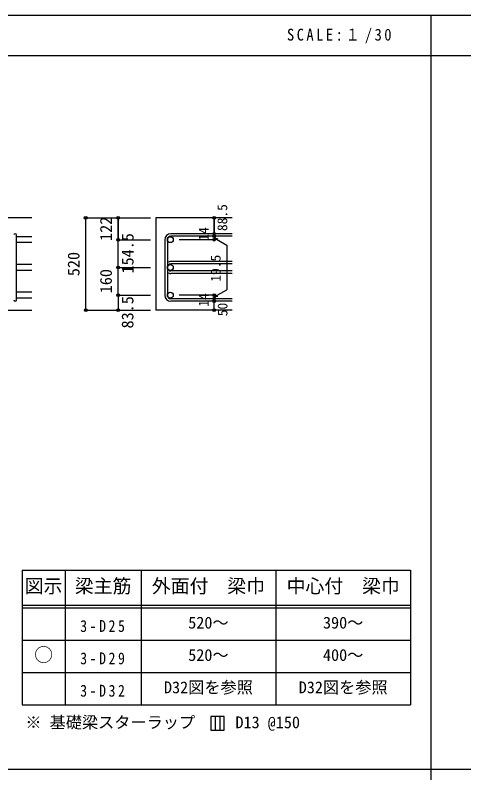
# Model space of a CAD drawing. Units: millimetres at full size, sheet at 1:30, with parts at other scales. Extents: x -5973 to 5954, y -4195 to 4201.
# Drawn here: x -3439 to -942, y -15 to 4201 of the extents above; entities that cross this region are included whole.
import ezdxf
from ezdxf.enums import TextEntityAlignment as Align

# ---------------------------------------------------------------- set-up
doc = ezdxf.new("R2010")
doc.units = ezdxf.units.MM
doc.header["$LTSCALE"] = 30
doc.header["$PDMODE"] = 32
doc.header["$PDSIZE"] = 15
for name, color, linetype in [('0-1_躯体線', 2, 'Continuous'), ('0-5_基礎梁筋', 7, 'Continuous'), ('0-6_スタラップ筋', 7, 'Continuous'), ('0-D_寸法', 4, 'Continuous'), ('6-7_文字', 7, 'Continuous'), ('6-E_枠', 7, 'Continuous'), ('F-0_枠', 6, 'Continuous')]:
    doc.layers.add(name, color=color, linetype=linetype)
doc.styles.add('ＭＳ ゴシック', font='')
doc.styles.get('ＭＳ ゴシック').set_extended_font_data('MS Gothic')

msp = doc.modelspace()

# ---------------------------------------------------------------- linework, layer by layer
at = {"layer": '0-1_躯体線'}
for p, q in [((-3345.8, 3073.3), (-4845.8, 3073.3)), ((-2230.8, 3073.3), (-2655.8, 3073.3)), ((-2655.8, 3073.3), (-2655.8, 2559.23)), ((-3745.8, 2559.23), (-3345.8, 2559.23)), ((-2230.8, 2559.23), (-2655.8, 2559.23))]:
    msp.add_line(p, q, dxfattribs=at)
at = {"layer": '0-5_基礎梁筋'}
for p, q in [((-3345.8, 2968.1), (-3431.8, 2968.1)), ((-3345.8, 2935.1), (-3431.8, 2935.1)), ((-3345.8, 2813.67), (-3431.8, 2813.67)), ((-3345.8, 2780.67), (-3431.8, 2780.67)), ((-3345.8, 2659.23), (-3431.8, 2659.23)), ((-3345.8, 2626.23), (-3431.8, 2626.23))]:
    msp.add_line(p, q, dxfattribs=at)
at = {"layer": '0-5_基礎梁筋', "color": 3}
for centre in [(-2575.3, 2951.6), (-2575.3, 2797.17), (-2575.3, 2642.73)]:
    msp.add_circle(centre, 16.5, dxfattribs=at)
at = {"layer": '0-6_スタラップ筋'}
for p, q in [((-3431.8, 2616.23), (-3431.8, 2978.1)), ((-2605.8, 2951.6), (-2605.8, 2642.73)), ((-2591.8, 2951.6), (-2591.8, 2642.73)), ((-2230.8, 2985.1), (-2572.3, 2985.1)), ((-2230.8, 2971.1), (-2572.3, 2971.1)), ((-2230.8, 2830.67), (-2572.3, 2830.67)), ((-2230.8, 2816.67), (-2572.3, 2816.67)), ((-2230.8, 2777.67), (-2572.3, 2777.67)), ((-2230.8, 2763.67), (-2572.3, 2763.67)), ((-2230.8, 2623.23), (-2572.3, 2623.23)), ((-2230.8, 2609.23), (-2572.3, 2609.23))]:
    msp.add_line(p, q, dxfattribs=at)
for centre, radius, start, end in [((-3438.8, 2978.1), 7, 0, 180), ((-2572.3, 2951.6), 33.5, 90, 180), ((-2572.3, 2951.6), 19.5, 90, 180), ((-2572.3, 2797.17), 33.5, 90, 125.59765), ((-2572.3, 2797.17), 19.5, 90, 180), ((-2572.3, 2797.17), 19.5, 180, 270), ((-2572.3, 2797.17), 33.5, 234.40235, 270), ((-3438.8, 2616.23), 7, 180, 0), ((-2572.3, 2642.73), 33.5, 180, 270), ((-2572.3, 2642.73), 19.5, 180, 270)]:
    msp.add_arc(centre, radius, start, end, dxfattribs=at)
at = {"layer": '0-D_寸法'}
for p, q in [((-3045.8, 3073.3), (-2865.8, 3073.3)), ((-3045.8, 3073.3), (-2865.8, 3073.3)), ((-3045.8, 2559.23), (-3045.8, 3073.3)), ((-2865.8, 3073.3), (-2685.8, 3073.3)), ((-2865.8, 3073.3), (-2685.8, 3073.3)), ((-2865.8, 3073.3), (-2865.8, 2951.6)), ((-2865.8, 2951.6), (-2865.8, 3073.3)), ((-2865.8, 2951.6), (-2685.8, 2951.6)), ((-2865.8, 2951.6), (-2685.8, 2951.6)), ((-2330.8, 2951.6), (-2526.89, 2951.6)), ((-2330.8, 2971.1), (-2330.8, 2985.1)), ((-2330.8, 2971.1), (-2330.8, 2951.6)), ((-2330.8, 2961.35), (-2311.48, 2956.18)), ((-2330.8, 2961.35), (-2260.74, 2920.9)), ((-2260.74, 2920.9), (-2260.74, 2673.43)), ((-2865.8, 2797.17), (-2685.8, 2797.17)), ((-2330.8, 2632.98), (-2260.74, 2673.43)), ((-2865.8, 2642.73), (-2685.8, 2642.73)), ((-2865.8, 2642.73), (-2865.8, 2559.23)), ((-2330.8, 2642.73), (-2526.89, 2642.73)), ((-2330.8, 2623.23), (-2330.8, 2642.73)), ((-2330.8, 2632.98), (-2311.48, 2638.16)), ((-2330.8, 2609.23), (-2330.8, 2623.23)), ((-2330.8, 2559.23), (-2330.8, 2609.23)), ((-3045.8, 2559.23), (-2865.8, 2559.23)), ((-2865.8, 2559.23), (-2685.8, 2559.23))]:
    msp.add_line(p, q, dxfattribs=at)
for points in [[(-2330.8, 3073.3), (-2330.8, 2985.1), (-2330.8, 3073.3)], [(-2865.8, 2642.73), (-2865.8, 2799.17), (-2865.8, 2951.6)]]:
    msp.add_lwpolyline(points, dxfattribs=at)
for centre, radius in [((-3045.8, 3073.3), 8), ((-3045.8, 3073.3), 7.2), ((-3045.8, 3073.3), 6.4), ((-3045.8, 3073.3), 5.6), ((-3045.8, 3073.3), 4.8), ((-2865.8, 3073.3), 8), ((-2865.8, 3073.3), 7.2), ((-2865.8, 3073.3), 6.4), ((-2865.8, 3073.3), 5.6), ((-2865.8, 3073.3), 4.8), ((-3045.8, 3073.3), 4), ((-3045.8, 3073.3), 3.2), ((-3045.8, 3073.3), 2.4), ((-3045.8, 3073.3), 1.6), ((-3045.8, 3073.3), 0.8), ((-2865.8, 3073.3), 4), ((-2865.8, 3073.3), 3.2), ((-2865.8, 3073.3), 2.4), ((-2865.8, 3073.3), 1.6), ((-2865.8, 3073.3), 0.8), ((-2330.8, 3073.3), 4), ((-2330.8, 3073.3), 3.6), ((-2330.8, 3073.3), 3.2), ((-2330.8, 3073.3), 2.8), ((-2330.8, 3073.3), 2.4), ((-2330.8, 3073.3), 2), ((-2330.8, 3073.3), 1.6), ((-2330.8, 3073.3), 1.2), ((-2330.8, 3073.3), 0.8), ((-2330.8, 3073.3), 0.4), ((-2865.8, 2951.6), 8), ((-2865.8, 2951.6), 7.2), ((-2865.8, 2951.6), 6.4), ((-2865.8, 2951.6), 5.6), ((-2865.8, 2951.6), 4.8), ((-2865.8, 2951.6), 4), ((-2865.8, 2951.6), 3.2), ((-2865.8, 2951.6), 2.4), ((-2865.8, 2951.6), 1.6), ((-2865.8, 2951.6), 0.8), ((-2330.8, 2985.1), 4), ((-2330.8, 2971.1), 4), ((-2330.8, 2951.6), 4), ((-2330.8, 2985.1), 3.6), ((-2330.8, 2971.1), 3.6), ((-2330.8, 2951.6), 3.6), ((-2330.8, 2985.1), 3.2), ((-2330.8, 2971.1), 3.2), ((-2330.8, 2951.6), 3.2), ((-2330.8, 2985.1), 2.8), ((-2330.8, 2971.1), 2.8), ((-2330.8, 2951.6), 2.8), ((-2330.8, 2985.1), 2.4), ((-2330.8, 2971.1), 2.4), ((-2330.8, 2951.6), 2.4), ((-2330.8, 2985.1), 2), ((-2330.8, 2971.1), 2), ((-2330.8, 2951.6), 2), ((-2330.8, 2985.1), 1.6), ((-2330.8, 2971.1), 1.6), ((-2330.8, 2951.6), 1.6), ((-2330.8, 2985.1), 1.2), ((-2330.8, 2971.1), 1.2), ((-2330.8, 2951.6), 1.2), ((-2330.8, 2985.1), 0.8), ((-2330.8, 2971.1), 0.8), ((-2330.8, 2951.6), 0.8), ((-2330.8, 2985.1), 0.4), ((-2330.8, 2971.1), 0.4), ((-2330.8, 2951.6), 0.4), ((-2865.8, 2797.17), 8), ((-2865.8, 2797.17), 7.2), ((-2865.8, 2797.17), 6.4), ((-2865.8, 2797.17), 5.6), ((-2865.8, 2797.17), 4.8), ((-2865.8, 2797.17), 4), ((-2865.8, 2797.17), 3.2), ((-2865.8, 2797.17), 2.4), ((-2865.8, 2797.17), 1.6), ((-2865.8, 2797.17), 0.8), ((-2865.8, 2642.73), 8), ((-2865.8, 2642.73), 7.2), ((-2865.8, 2642.73), 6.4), ((-2865.8, 2642.73), 5.6), ((-2865.8, 2642.73), 4.8), ((-2865.8, 2642.73), 4), ((-2865.8, 2642.73), 3.2), ((-2865.8, 2642.73), 2.4), ((-2865.8, 2642.73), 1.6), ((-2865.8, 2642.73), 0.8), ((-2330.8, 2642.73), 4), ((-2330.8, 2623.23), 4), ((-2330.8, 2642.73), 3.6), ((-2330.8, 2623.23), 3.6), ((-2330.8, 2642.73), 3.2), ((-2330.8, 2623.23), 3.2), ((-2330.8, 2642.73), 2.8), ((-2330.8, 2623.23), 2.8), ((-2330.8, 2642.73), 2.4), ((-2330.8, 2623.23), 2.4), ((-2330.8, 2642.73), 2), ((-2330.8, 2623.23), 2), ((-2330.8, 2642.73), 1.6), ((-2330.8, 2623.23), 1.6), ((-2330.8, 2642.73), 1.2), ((-2330.8, 2623.23), 1.2), ((-2330.8, 2642.73), 0.8), ((-2330.8, 2623.23), 0.8), ((-2330.8, 2642.73), 0.4), ((-2330.8, 2623.23), 0.4), ((-2330.8, 2609.23), 4), ((-2330.8, 2609.23), 3.6), ((-2330.8, 2609.23), 3.2), ((-2330.8, 2609.23), 2.8), ((-2330.8, 2609.23), 2.4), ((-2330.8, 2609.23), 2), ((-2330.8, 2609.23), 1.6), ((-2330.8, 2609.23), 1.2), ((-2330.8, 2609.23), 0.8), ((-2330.8, 2609.23), 0.4), ((-3045.8, 2559.23), 7.2), ((-3045.8, 2559.23), 6.4), ((-3045.8, 2559.23), 5.6), ((-3045.8, 2559.23), 4.8), ((-3045.8, 2559.23), 4), ((-3045.8, 2559.23), 3.2), ((-3045.8, 2559.23), 2.4), ((-3045.8, 2559.23), 1.6), ((-3045.8, 2559.23), 0.8), ((-2865.8, 2559.23), 7.2), ((-2865.8, 2559.23), 6.4), ((-2865.8, 2559.23), 5.6), ((-2865.8, 2559.23), 4.8), ((-2865.8, 2559.23), 4), ((-2865.8, 2559.23), 3.2), ((-2865.8, 2559.23), 2.4), ((-2865.8, 2559.23), 1.6), ((-2865.8, 2559.23), 0.8), ((-2330.8, 2559.23), 4), ((-2330.8, 2559.23), 3.6), ((-2330.8, 2559.23), 3.2), ((-2330.8, 2559.23), 2.8), ((-2330.8, 2559.23), 2.4), ((-2330.8, 2559.23), 2), ((-2330.8, 2559.23), 1.6), ((-2330.8, 2559.23), 1.2), ((-2330.8, 2559.23), 0.8), ((-2330.8, 2559.23), 0.4)]:
    msp.add_circle(centre, radius, dxfattribs=at)
at = {"layer": '0-D_寸法', "color": 7}
for p in [(-3045.8, 3073.3), (-2865.8, 3073.3), (-2330.8, 3073.3), (-2865.8, 2951.6), (-2330.8, 2985.1), (-2330.8, 2971.1), (-2330.8, 2951.6), (-2865.8, 2797.17), (-2865.8, 2642.73), (-2330.8, 2642.73), (-2330.8, 2642.73), (-2330.8, 2623.23), (-2330.8, 2609.23), (-3045.8, 2559.23), (-2865.8, 2559.23), (-2330.8, 2559.23)]:
    msp.add_point(p, dxfattribs=at)
at = {"layer": '6-7_文字'}
for p, q in [((-2325.5, 297.55), (-2325.5, 222.55)), ((-2300.5, 297.55), (-2300.5, 222.55))]:
    msp.add_line(p, q, dxfattribs=at)
msp.add_lwpolyline([(-2350.5, 222.55), (-2275.5, 222.55), (-2275.5, 297.55), (-2350.5, 297.55)], close=True, dxfattribs=at)
at = {"layer": '6-E_枠', "color": 3}
for p, q in [((-3400.52, 1112.77), (-3400.52, 362.77)), ((-3400.52, 1112.77), (-1238, 1112.77)), ((-1238, 1112.77), (-1238, 362.77)), ((-3400.52, 362.77), (-1238, 362.77))]:
    msp.add_line(p, q, dxfattribs=at)
at = {"layer": '6-E_枠'}
for p, q in [((-3160.52, 1112.77), (-3160.52, 362.77)), ((-2738, 1112.77), (-2738, 362.77)), ((-1988, 1112.77), (-1988, 362.77)), ((-3400.52, 917.77), (-1238, 917.77)), ((-3400.52, 902.77), (-1238, 902.77)), ((-3400.52, 722.77), (-1238, 722.77)), ((-3400.52, 542.77), (-1238, 542.77))]:
    msp.add_line(p, q, dxfattribs=at)
at = {"layer": 'F-0_枠'}
msp.add_line((-5972.88, 4201.15), (5954.1, 4201.15), dxfattribs=at)
at = {"layer": 'F-0_枠', "color": 2}
for p, q in [((-1124.64, 4201.15), (-1124.64, -4195.24)), ((-5972.88, 3976.15), (3723.6, 3976.15)), ((3723.6, 2.95), (-5972.88, 2.95))]:
    msp.add_line(p, q, dxfattribs=at)

# ---------------------------------------------------------------- texts
at = {"layer": '0-D_寸法', "style": 'ＭＳ ゴシック'}
for s, height, p in [('88.5', 54.99, (-2241.9, 2999.71)), ('122', 65.98, (-2880.8, 2944.95)), ('14', 54.99, (-2346.03, 2946.44)), ('154.5', 65.98, (-2759.88, 2763.69)), ('520', 65.98, (-3060.8, 2748.77)), ('19.5', 54.99, (-2278.79, 2717.93)), ('160', 65.98, (-2880.8, 2653.45)), ('83.5', 65.98, (-2760.73, 2457.78)), ('14', 54.99, (-2346.06, 2578.56)), ('50', 54.99, (-2240.8, 2525.73))]:
    msp.add_text(s, height=height, rotation=90, dxfattribs=at).set_placement(p, align=Align.BOTTOM_LEFT)
at = {"layer": '6-7_文字', "color": 2, "style": 'ＭＳ ゴシック'}
for s, p in [('図示', (-3385.52, 962.77)), ('梁主筋', (-3106.76, 962.77)), ('外面付\u3000梁巾', (-2678, 962.77)), ('中心付\u3000梁巾', (-1928, 962.77)), ('○', (-3333.02, 580.27))]:
    msp.add_text(s, height=76.98, dxfattribs=at).set_placement(p, align=Align.BOTTOM_LEFT)
at = {"layer": '6-7_文字', "style": 'ＭＳ ゴシック'}
for s, p in [('520～', (-2475.5, 767.77)), ('390～', (-1725.5, 767.77)), ('520～', (-2475.5, 587.77)), ('400～', (-1725.5, 587.77)), ('D32図を参照', (-2610.5, 407.77)), ('D32図を参照', (-1860.5, 407.77)), ('※ 基礎梁スターラップ     D13 @150', (-3381.96, 213.19))]:
    msp.add_text(s, height=65.98, dxfattribs=at).set_placement(p, align=Align.BOTTOM_LEFT)
at = {"layer": '6-7_文字', "color": 2, "insert": (-1925.98, 4043.65), "char_height": 65.98, "attachment_point": 7, "style": 'ＭＳ ゴシック'}
msp.add_mtext('\\T1.34;\\W0.9;SCALE:１/30', dxfattribs=at)
at = {"layer": '6-7_文字', "char_height": 65.98, "attachment_point": 7, "style": 'ＭＳ ゴシック'}
for s, insert in [('\\T1.38;\\W0.85;3-D25', (-3076.76, 767.77)), ('\\T1.38;\\W0.85;3-D29', (-3076.76, 587.77)), ('\\T1.38;\\W0.85;3-D32', (-3076.76, 407.77))]:
    msp.add_mtext(s, dxfattribs=dict(at, insert=insert))

doc.saveas('drawing.dxf')
